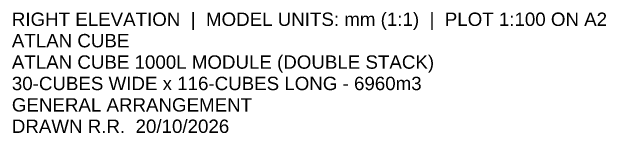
# Model space of a CAD drawing. Header units: millimetres. Extents: x -3624 to 35773, y -5396 to 4144.
# Drawn here: x -3624 to 4218, y -5396 to -3793 of the extents above; entities that cross this region are included whole.
import ezdxf

# ---------------------------------------------------------------- set-up
doc = ezdxf.new("R2010")
doc.units = ezdxf.units.MM
doc.layers.add('TITLE', color=7, linetype='Continuous')
doc.styles.add('ARIAL', font='arial.ttf')

msp = doc.modelspace()

# ---------------------------------------------------------------- texts
at = {"layer": 'TITLE', "style": 'ARIAL'}
for s, height, p in [('RIGHT ELEVATION  |  MODEL UNITS: mm (1:1)  |  PLOT 1:100 ON A2', 176.812, (-3624.8, -3979.3)), ('ATLAN CUBE', 176.81, (-3624.8, -4262.2)), ('ATLAN CUBE 1000L MODULE (DOUBLE STACK)', 176.812, (-3624.8, -4545.1)), ('30-CUBES WIDE x 116-CUBES LONG - 6960m3', 176.812, (-3624.8, -4828)), ('GENERAL ARRANGEMENT', 176.812, (-3624.8, -5110.9)), ('DRAWN R.R.  20/10/2026', 176.812, (-3624.8, -5393.8))]:
    msp.add_text(s, height=height, dxfattribs=at).set_placement(p)

doc.saveas('drawing.dxf')
